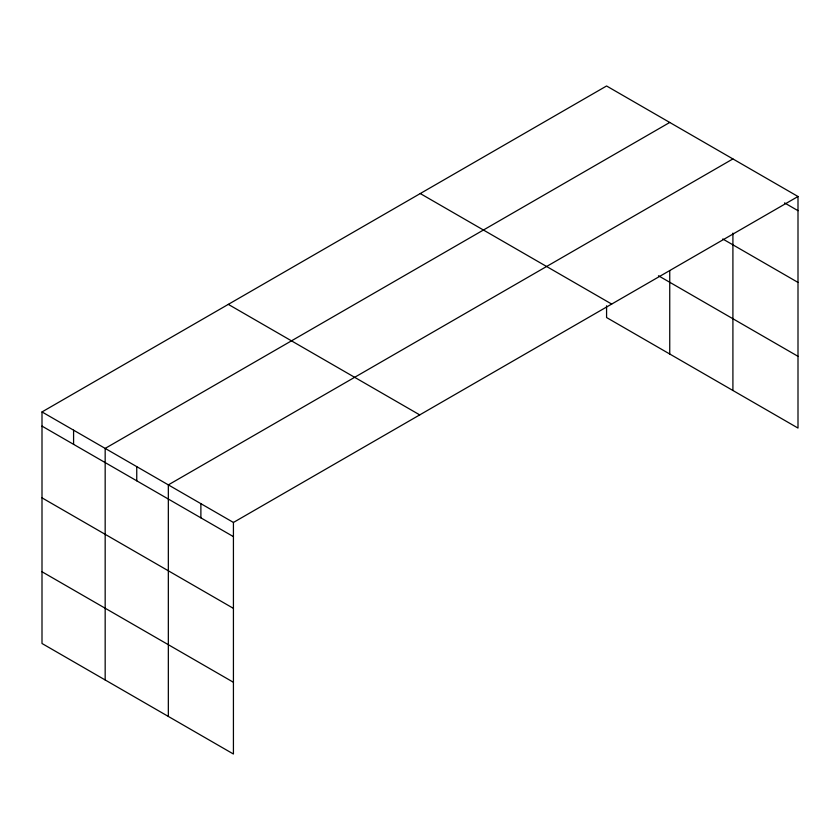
<?xml version="1.0" encoding="UTF-8"?>
<svg xmlns="http://www.w3.org/2000/svg" width="840" height="840" viewBox="0 0 840 840"><rect width="100%" height="100%" fill="white"/><g stroke="black" fill="none" stroke-linecap="round" stroke-linejoin="round"><path stroke-width="1.26" d="M732.911 233.1L732.911 390.485M606.575 305.802L606.575 317.541L798 428.064L798 196.508L606.575 85.985L42 411.936L42 643.493L233.425 754.016L233.425 522.459L42 411.936M669.743 122.451L105.168 448.413L105.168 679.97M732.911 158.928L168.336 484.88L168.336 716.436M233.425 522.459L798 196.508M784.539 202.902L798 210.683M722.768 238.98L798 282.419M658.466 275.762L798 356.328M420.263 193.547L611.688 304.07M228.312 304.374L419.738 414.897M42 426.111L233.425 536.634M42 497.847L233.425 608.37M42 571.756L233.425 682.279M669.743 270.606L669.743 354.018M200.886 503.675L200.886 517.85M136.752 466.641L136.752 480.827M73.584 430.175L73.584 444.35"/></g></svg>
